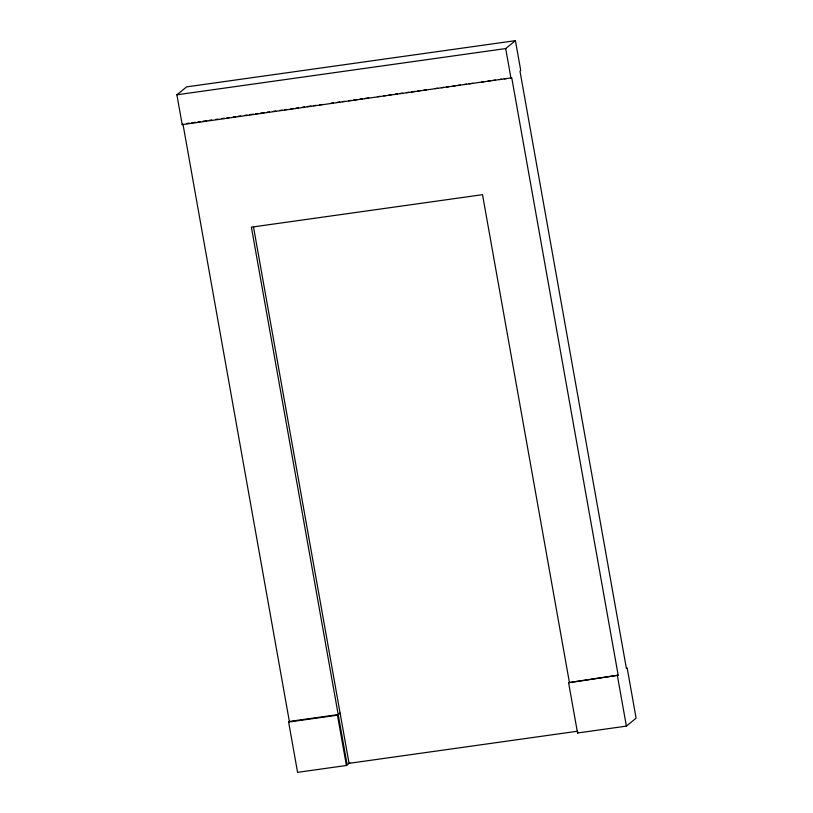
<?xml version="1.0" encoding="UTF-8"?>
<svg xmlns="http://www.w3.org/2000/svg" width="813" height="813" viewBox="0 0 813 813"><rect width="100%" height="100%" fill="white"/><g stroke="black" fill="none" stroke-linecap="round" stroke-linejoin="round"><path stroke-width="1.22" d="M176.888 94.796L186.614 86.879L515.422 40.65L520.737 70.497L519.985 71.107L626.406 668.51L627.148 667.9L636.112 718.204L626.386 726.121L577.555 732.991L568.592 682.686L618.175 675.217L511.753 77.814L182.203 124.643L176.888 94.796L505.696 48.567L515.422 40.65M182.203 124.643L182.955 124.033L289.367 721.446L288.625 722.046L297.578 772.35L346.409 765.48L349.854 762.685M288.625 722.046L337.456 715.186L340.027 713.082M568.592 682.686L618.175 675.217M577.555 732.991L578.297 732.381M186.716 123.505L189.226 123.149M191.736 122.804L195.506 122.275M198.016 121.92L200.526 121.564M203.037 121.208L206.797 120.68M209.307 120.334L211.817 119.978M215.587 119.45L218.097 119.094M221.858 118.566L224.368 118.21M226.878 117.865L229.388 117.509M233.158 116.981L235.668 116.625M238.179 116.269L240.678 115.924M244.449 115.395L246.959 115.04M249.469 114.684L253.229 114.155M255.739 113.8L258.249 113.454M260.76 113.098L264.53 112.57M267.04 112.214L269.55 111.859M273.31 111.33L275.82 110.975M279.591 110.446L282.101 110.101M284.611 109.745L287.121 109.389M290.881 108.861L293.391 108.505M295.902 108.159L298.412 107.804M302.182 107.275L304.682 106.92M307.192 106.564L310.962 106.036M313.472 105.69L315.983 105.334M319.743 104.806L322.253 104.45M331.043 103.221L333.554 102.865M337.314 102.336L339.824 101.981M342.334 101.625L344.844 101.279M348.614 100.751L351.125 100.395M353.635 100.04L357.395 99.511M359.905 99.156L362.415 98.81M364.925 98.454L368.696 97.926M377.476 96.686L379.986 96.33M383.746 95.802L386.256 95.456M388.766 95.101L391.277 94.745M395.047 94.217L397.557 93.861M400.067 93.515L402.577 93.16M406.337 92.631L408.848 92.276M411.358 91.92L415.128 91.391M417.638 91.046L420.148 90.69M423.908 90.162L426.419 89.806M435.199 88.576L437.709 88.221M441.479 87.692L443.989 87.337M446.5 86.981L449.01 86.635M452.77 86.107L455.28 85.751M457.79 85.395L460.3 85.04M464.071 84.511L466.581 84.166M469.091 83.81L472.851 83.282M481.642 82.042L484.152 81.686M487.912 81.158L490.422 80.812M492.932 80.457L495.442 80.101M499.212 79.572L501.712 79.217M504.223 78.871L506.733 78.515M289.367 721.446L338.198 714.576M577.677 731.202L349.051 763.336L253.483 226.878M505.696 48.567L511.011 78.414M617.423 675.827L626.386 726.121M569.344 682.077L482.516 194.673L251.38 227.162L347.161 764.881M337.456 715.186L346.409 765.48"/></g></svg>
